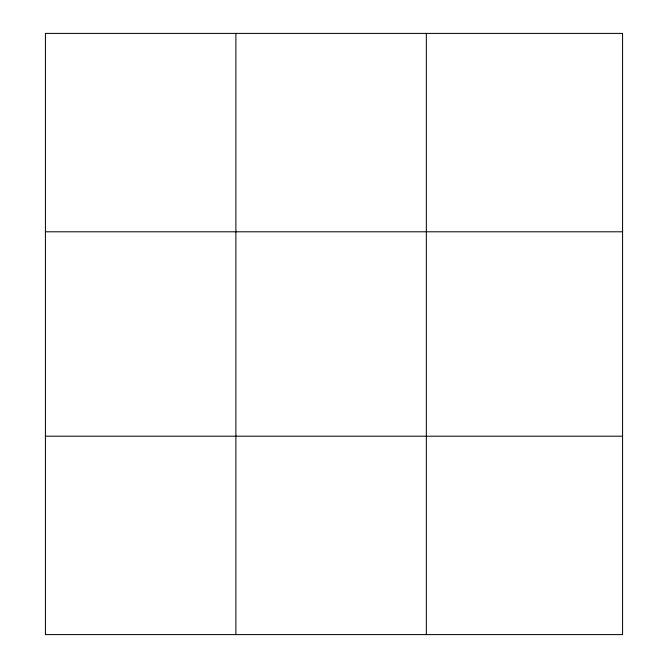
<?xml version="1.0" encoding="UTF-8"?>
<svg xmlns="http://www.w3.org/2000/svg" width="668" height="668" viewBox="0 0 668 668"><rect width="100%" height="100%" fill="white"/><g stroke="black" fill="none" stroke-linecap="round" stroke-linejoin="round"><path stroke-width="1" d="M235.887 634.6L235.887 33.4M426.343 634.6L426.343 33.4M45.424 231.796L622.576 231.796M45.424 436.204L622.576 436.204M622.576 33.4L622.576 634.6L45.424 634.6L45.424 33.4L622.576 33.4"/></g></svg>
